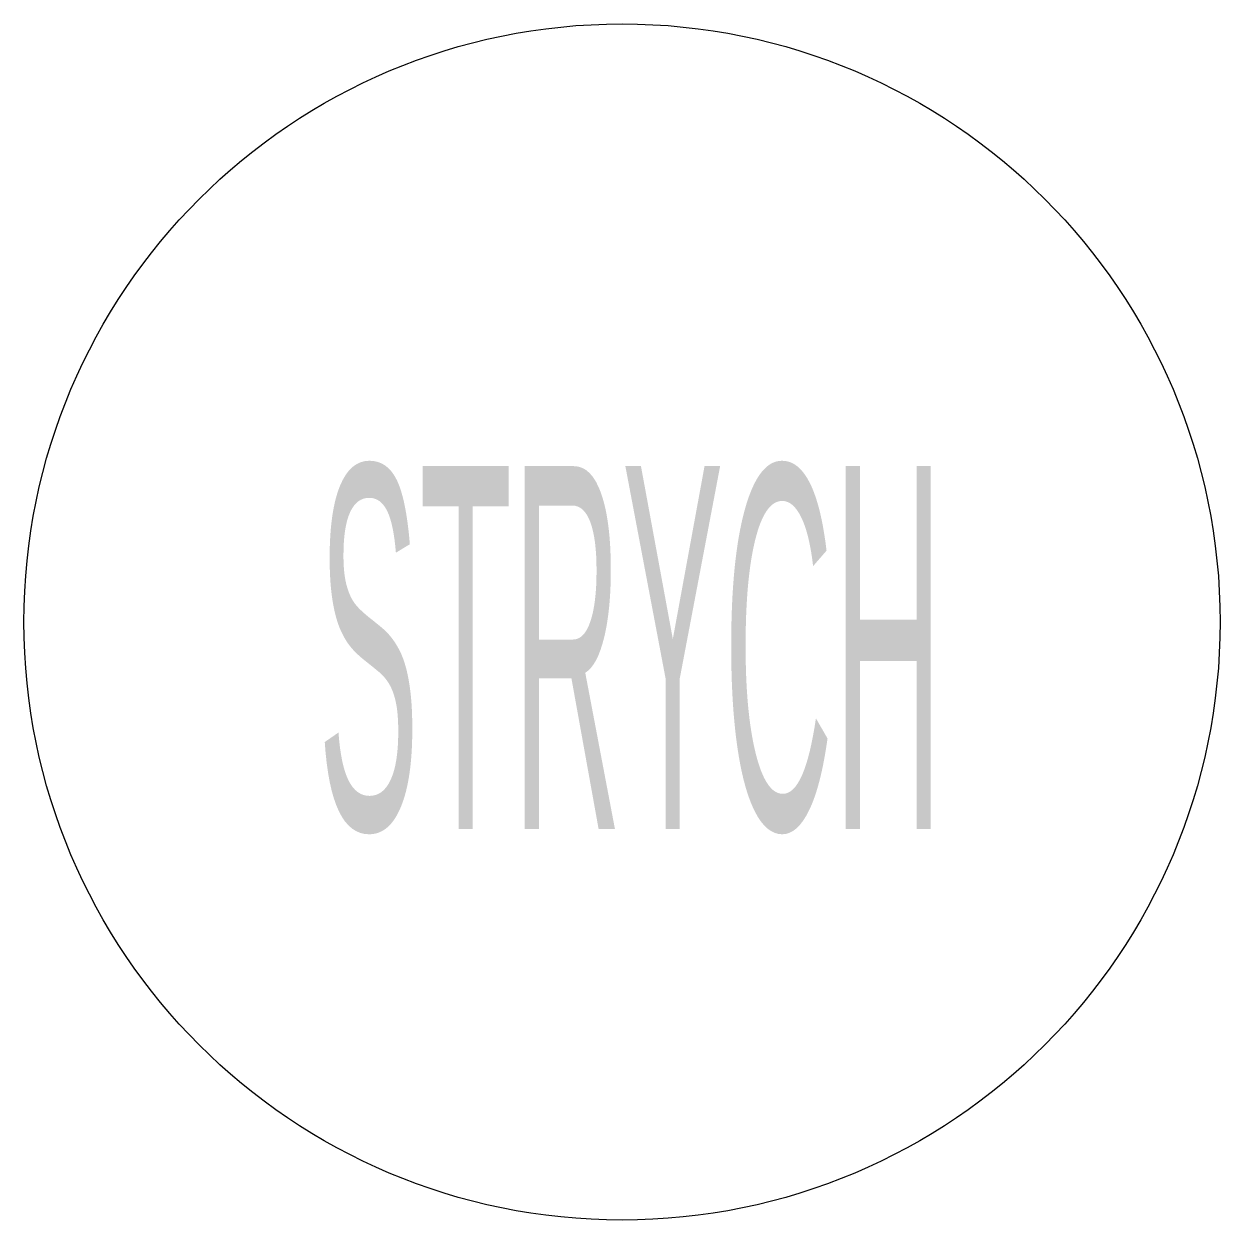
# Model space of a CAD drawing. Header units: millimetres. Extents: x -365 to 393, y -361 to 397.
import ezdxf
from ezdxf.enums import TextEntityAlignment as Align

# ---------------------------------------------------------------- set-up
doc = ezdxf.new("R2010")
doc.units = ezdxf.units.MM
doc.styles.add('GENERATED_STYLE_2', font='arial.ttf')

msp = doc.modelspace()

# ---------------------------------------------------------------- linework, layer by layer
at = {"linetype": 'Continuous'}
msp.add_circle((13.62, 18.15), 379, dxfattribs=at)

# ---------------------------------------------------------------- texts
at = {"style": 'GENERATED_STYLE_2', "width": 0.3}
msp.add_attdef('STRYCH', text='xx', height=230, dxfattribs=at).set_placement((19, -113.1), align=Align.CENTER)

doc.saveas('drawing.dxf')
